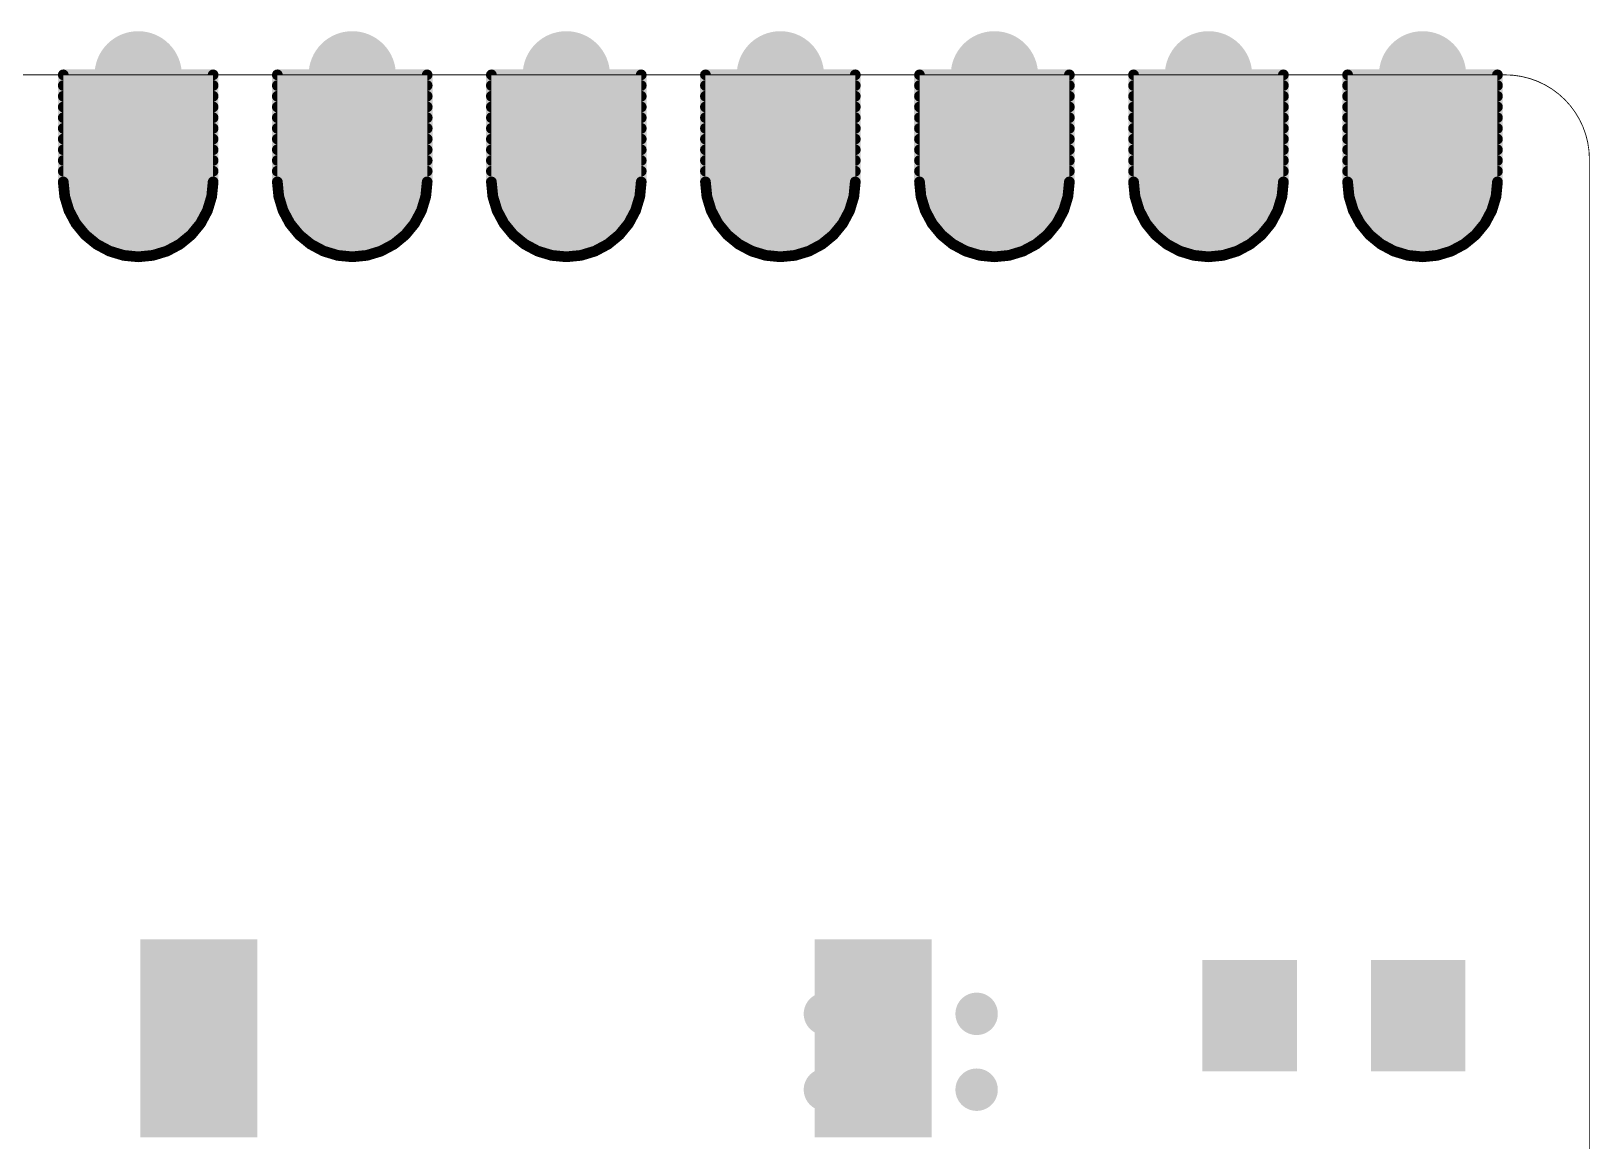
# Model space of a CAD drawing. Extents: x 0 to 35, y -0.5 to 23.4.
# Drawn here: x 16.51 to 35.01, y 10.21 to 23.38 of the extents above; entities that cross this region are included whole.
import ezdxf

# ---------------------------------------------------------------- set-up
doc = ezdxf.new("R2010")
doc.units = 0
for name, color, linetype in [('17', 110, 'CONTINUOUS'), ('20', 31, 'CONTINUOUS'), ('30', 253, 'CONTINUOUS'), ('32', 253, 'CONTINUOUS')]:
    doc.layers.add(name, color=color, linetype=linetype)

# ---------------------------------------------------------------- blocks, each defined once
blk = doc.blocks.new('ROUNDP')
at = {"const_width": 0.5}
blk.add_lwpolyline([(0, -0.25, 1), (0, 0.25, 1), (0, -0.25)], format="xyb", dxfattribs=at)
blk = doc.blocks.new('RECT')
blk.add_solid([(-0.5, -0.5), (0.5, -0.5), (-0.5, 0.5), (0.5, 0.5)])

msp = doc.modelspace()

# ---------------------------------------------------------------- linework, layer by layer
at = {"layer": '20', "const_width": 0.01}
for points in [[(1, 22.86), (34, 22.86)], [(35, 21.86), (35, 1)]]:
    msp.add_lwpolyline(points, dxfattribs=at)
at = {"layer": '20'}
for points, const_width in [([(35, 21.86, 0.4142), (34, 22.86)], 0.01), ([(34, 22.8625, 1), (34, 22.8575)], 0.005), ([(34, 22.8575, 1), (34, 22.8625)], 0.005), ([(35.0025, 21.86, 1), (34.9975, 21.86)], 0.005), ([(34.9975, 21.86, 1), (35.0025, 21.86)], 0.005)]:
    msp.add_lwpolyline(points, format="xyb", dxfattribs=dict(at, const_width=const_width))
at = {"layer": '30', "const_width": 0.127}
for points in [[(16.891, 22.86), (16.891, 21.59)], [(18.669, 22.86), (16.891, 22.86)], [(16.891, 22.733), (18.669, 22.733)], [(18.669, 21.59), (18.669, 22.86)], [(19.431, 22.86), (19.431, 21.59)], [(21.209, 22.86), (19.431, 22.86)], [(19.431, 22.733), (21.209, 22.733)], [(21.209, 21.59), (21.209, 22.86)], [(21.971, 22.86), (21.971, 21.59)], [(23.749, 22.86), (21.971, 22.86)], [(21.971, 22.733), (23.749, 22.733)], [(23.749, 21.59), (23.749, 22.86)], [(24.511, 22.86), (24.511, 21.59)], [(26.289, 22.86), (24.511, 22.86)], [(24.511, 22.733), (26.289, 22.733)], [(26.289, 21.59), (26.289, 22.86)], [(27.051, 22.86), (27.051, 21.59)], [(28.829, 22.86), (27.051, 22.86)], [(27.051, 22.733), (28.829, 22.733)], [(28.829, 21.59), (28.829, 22.86)], [(29.591, 22.86), (29.591, 21.59)], [(31.369, 22.86), (29.591, 22.86)], [(29.591, 22.733), (31.369, 22.733)], [(31.369, 21.59), (31.369, 22.86)], [(32.131, 22.86), (32.131, 21.59)], [(33.909, 22.86), (32.131, 22.86)], [(32.131, 22.733), (33.909, 22.733)], [(33.909, 21.59), (33.909, 22.86)], [(16.891, 22.606), (18.669, 22.606)], [(19.431, 22.606), (21.209, 22.606)], [(21.971, 22.606), (23.749, 22.606)], [(24.511, 22.606), (26.289, 22.606)], [(27.051, 22.606), (28.829, 22.606)], [(29.591, 22.606), (31.369, 22.606)], [(32.131, 22.606), (33.909, 22.606)], [(16.891, 22.479), (18.669, 22.479)], [(16.891, 22.352), (18.669, 22.352)], [(19.431, 22.479), (21.209, 22.479)], [(19.431, 22.352), (21.209, 22.352)], [(21.971, 22.479), (23.749, 22.479)], [(21.971, 22.352), (23.749, 22.352)], [(24.511, 22.479), (26.289, 22.479)], [(24.511, 22.352), (26.289, 22.352)], [(27.051, 22.479), (28.829, 22.479)], [(27.051, 22.352), (28.829, 22.352)], [(29.591, 22.479), (31.369, 22.479)], [(29.591, 22.352), (31.369, 22.352)], [(32.131, 22.479), (33.909, 22.479)], [(32.131, 22.352), (33.909, 22.352)], [(16.891, 22.225), (18.669, 22.225)], [(19.431, 22.225), (21.209, 22.225)], [(21.971, 22.225), (23.749, 22.225)], [(24.511, 22.225), (26.289, 22.225)], [(27.051, 22.225), (28.829, 22.225)], [(29.591, 22.225), (31.369, 22.225)], [(32.131, 22.225), (33.909, 22.225)], [(16.891, 22.098), (18.669, 22.098)], [(16.891, 21.971), (18.669, 21.971)], [(19.431, 22.098), (21.209, 22.098)], [(19.431, 21.971), (21.209, 21.971)], [(21.971, 22.098), (23.749, 22.098)], [(21.971, 21.971), (23.749, 21.971)], [(24.511, 22.098), (26.289, 22.098)], [(24.511, 21.971), (26.289, 21.971)], [(27.051, 22.098), (28.829, 22.098)], [(27.051, 21.971), (28.829, 21.971)], [(29.591, 22.098), (31.369, 22.098)], [(29.591, 21.971), (31.369, 21.971)], [(32.131, 22.098), (33.909, 22.098)], [(32.131, 21.971), (33.909, 21.971)], [(16.891, 21.844), (18.669, 21.844)], [(19.431, 21.844), (21.209, 21.844)], [(21.971, 21.844), (23.749, 21.844)], [(24.511, 21.844), (26.289, 21.844)], [(27.051, 21.844), (28.829, 21.844)], [(29.591, 21.844), (31.369, 21.844)], [(32.131, 21.844), (33.909, 21.844)], [(16.891, 21.717), (18.669, 21.717)], [(16.891, 21.59), (16.9081, 21.4166)], [(16.891, 21.59), (18.669, 21.59)], [(18.6519, 21.4166), (18.669, 21.59)], [(19.431, 21.717), (21.209, 21.717)], [(19.431, 21.59), (19.4481, 21.4166)], [(19.431, 21.59), (21.209, 21.59)], [(21.1919, 21.4166), (21.209, 21.59)], [(21.971, 21.717), (23.749, 21.717)], [(21.971, 21.59), (21.9881, 21.4166)], [(21.971, 21.59), (23.749, 21.59)], [(23.7319, 21.4166), (23.749, 21.59)], [(24.511, 21.717), (26.289, 21.717)], [(24.511, 21.59), (24.5281, 21.4166)], [(24.511, 21.59), (26.289, 21.59)], [(26.2719, 21.4166), (26.289, 21.59)], [(27.051, 21.717), (28.829, 21.717)], [(27.051, 21.59), (27.0681, 21.4166)], [(27.051, 21.59), (28.829, 21.59)], [(28.8119, 21.4166), (28.829, 21.59)], [(29.591, 21.717), (31.369, 21.717)], [(29.591, 21.59), (29.6081, 21.4166)], [(29.591, 21.59), (31.369, 21.59)], [(31.3519, 21.4166), (31.369, 21.59)], [(32.131, 21.717), (33.909, 21.717)], [(32.131, 21.59), (32.1481, 21.4166)], [(32.131, 21.59), (33.909, 21.59)], [(33.8919, 21.4166), (33.909, 21.59)], [(16.9035, 21.463), (18.6565, 21.463)], [(16.9081, 21.4166), (16.9587, 21.2498)], [(18.6013, 21.2498), (18.6519, 21.4166)], [(19.4435, 21.463), (21.1965, 21.463)], [(19.4481, 21.4166), (19.4987, 21.2498)], [(21.1413, 21.2498), (21.1919, 21.4166)], [(21.9835, 21.463), (23.7365, 21.463)], [(21.9881, 21.4166), (22.0387, 21.2498)], [(23.6813, 21.2498), (23.7319, 21.4166)], [(24.5235, 21.463), (26.2765, 21.463)], [(24.5281, 21.4166), (24.5787, 21.2498)], [(26.2213, 21.2498), (26.2719, 21.4166)], [(27.0635, 21.463), (28.8165, 21.463)], [(27.0681, 21.4166), (27.1187, 21.2498)], [(28.7613, 21.2498), (28.8119, 21.4166)], [(29.6035, 21.463), (31.3565, 21.463)], [(29.6081, 21.4166), (29.6587, 21.2498)], [(31.3013, 21.2498), (31.3519, 21.4166)], [(32.1435, 21.463), (33.8965, 21.463)], [(32.1481, 21.4166), (32.1987, 21.2498)], [(33.8413, 21.2498), (33.8919, 21.4166)], [(16.9325, 21.336), (18.6275, 21.336)], [(16.9587, 21.2498), (17.0408, 21.0961)], [(16.9805, 21.209), (18.5795, 21.209)], [(18.5192, 21.0961), (18.6013, 21.2498)], [(19.4725, 21.336), (21.1675, 21.336)], [(19.4987, 21.2498), (19.5808, 21.0961)], [(19.5205, 21.209), (21.1195, 21.209)], [(21.0592, 21.0961), (21.1413, 21.2498)], [(22.0125, 21.336), (23.7075, 21.336)], [(22.0387, 21.2498), (22.1208, 21.0961)], [(22.0605, 21.209), (23.6595, 21.209)], [(23.5992, 21.0961), (23.6813, 21.2498)], [(24.5525, 21.336), (26.2475, 21.336)], [(24.5787, 21.2498), (24.6608, 21.0961)], [(24.6005, 21.209), (26.1995, 21.209)], [(26.1392, 21.0961), (26.2213, 21.2498)], [(27.0925, 21.336), (28.7875, 21.336)], [(27.1187, 21.2498), (27.2008, 21.0961)], [(27.1405, 21.209), (28.7395, 21.209)], [(28.6792, 21.0961), (28.7613, 21.2498)], [(29.6325, 21.336), (31.3275, 21.336)], [(29.6587, 21.2498), (29.7408, 21.0961)], [(29.6805, 21.209), (31.2795, 21.209)], [(31.2192, 21.0961), (31.3013, 21.2498)], [(32.1725, 21.336), (33.8675, 21.336)], [(32.1987, 21.2498), (32.2808, 21.0961)], [(32.2205, 21.209), (33.8195, 21.209)], [(33.7592, 21.0961), (33.8413, 21.2498)], [(17.0408, 21.0961), (17.1514, 20.9614)], [(17.0524, 21.082), (18.5076, 21.082)], [(18.4086, 20.9614), (18.5192, 21.0961)], [(19.5808, 21.0961), (19.6914, 20.9614)], [(19.5924, 21.082), (21.0476, 21.082)], [(20.9486, 20.9614), (21.0592, 21.0961)], [(22.1208, 21.0961), (22.2314, 20.9614)], [(22.1324, 21.082), (23.5876, 21.082)], [(23.4886, 20.9614), (23.5992, 21.0961)], [(24.6608, 21.0961), (24.7714, 20.9614)], [(24.6724, 21.082), (26.1276, 21.082)], [(26.0286, 20.9614), (26.1392, 21.0961)], [(27.2008, 21.0961), (27.3114, 20.9614)], [(27.2124, 21.082), (28.6676, 21.082)], [(28.5686, 20.9614), (28.6792, 21.0961)], [(29.7408, 21.0961), (29.8514, 20.9614)], [(29.7524, 21.082), (31.2076, 21.082)], [(31.1086, 20.9614), (31.2192, 21.0961)], [(32.2808, 21.0961), (32.3914, 20.9614)], [(32.2924, 21.082), (33.7476, 21.082)], [(33.6486, 20.9614), (33.7592, 21.0961)], [(17.1514, 20.9614), (17.2861, 20.8508)], [(17.1592, 20.955), (18.4008, 20.955)], [(17.2861, 20.8508), (17.4398, 20.7687)], [(18.1202, 20.7687), (18.2739, 20.8508)], [(18.2739, 20.8508), (18.4086, 20.9614)], [(19.6914, 20.9614), (19.8261, 20.8508)], [(19.6992, 20.955), (20.9408, 20.955)], [(19.8261, 20.8508), (19.9798, 20.7687)], [(20.6602, 20.7687), (20.8139, 20.8508)], [(20.8139, 20.8508), (20.9486, 20.9614)], [(22.2314, 20.9614), (22.3661, 20.8508)], [(22.2392, 20.955), (23.4808, 20.955)], [(22.3661, 20.8508), (22.5198, 20.7687)], [(23.2002, 20.7687), (23.3539, 20.8508)], [(23.3539, 20.8508), (23.4886, 20.9614)], [(24.7714, 20.9614), (24.9061, 20.8508)], [(24.7792, 20.955), (26.0208, 20.955)], [(24.9061, 20.8508), (25.0598, 20.7687)], [(25.7402, 20.7687), (25.8939, 20.8508)], [(25.8939, 20.8508), (26.0286, 20.9614)], [(27.3114, 20.9614), (27.4461, 20.8508)], [(27.3192, 20.955), (28.5608, 20.955)], [(27.4461, 20.8508), (27.5998, 20.7687)], [(28.2802, 20.7687), (28.4339, 20.8508)], [(28.4339, 20.8508), (28.5686, 20.9614)], [(29.8514, 20.9614), (29.9861, 20.8508)], [(29.8592, 20.955), (31.1008, 20.955)], [(29.9861, 20.8508), (30.1398, 20.7687)], [(30.8202, 20.7687), (30.9739, 20.8508)], [(30.9739, 20.8508), (31.1086, 20.9614)], [(32.3914, 20.9614), (32.5261, 20.8508)], [(32.3992, 20.955), (33.6408, 20.955)], [(32.5261, 20.8508), (32.6798, 20.7687)], [(33.3602, 20.7687), (33.5139, 20.8508)], [(33.5139, 20.8508), (33.6486, 20.9614)], [(17.3288, 20.828), (18.2312, 20.828)], [(17.4398, 20.7687), (17.6066, 20.7181)], [(17.6066, 20.7181), (17.78, 20.701)], [(17.78, 20.701), (17.9534, 20.7181)], [(17.9534, 20.7181), (18.1202, 20.7687)], [(19.8688, 20.828), (20.7712, 20.828)], [(19.9798, 20.7687), (20.1466, 20.7181)], [(20.1466, 20.7181), (20.32, 20.701)], [(20.32, 20.701), (20.4934, 20.7181)], [(20.4934, 20.7181), (20.6602, 20.7687)], [(22.4088, 20.828), (23.3112, 20.828)], [(22.5198, 20.7687), (22.6866, 20.7181)], [(22.6866, 20.7181), (22.86, 20.701)], [(22.86, 20.701), (23.0334, 20.7181)], [(23.0334, 20.7181), (23.2002, 20.7687)], [(24.9488, 20.828), (25.8512, 20.828)], [(25.0598, 20.7687), (25.2266, 20.7181)], [(25.2266, 20.7181), (25.4, 20.701)], [(25.4, 20.701), (25.5734, 20.7181)], [(25.5734, 20.7181), (25.7402, 20.7687)], [(27.4888, 20.828), (28.3912, 20.828)], [(27.5998, 20.7687), (27.7666, 20.7181)], [(27.7666, 20.7181), (27.94, 20.701)], [(27.94, 20.701), (28.1134, 20.7181)], [(28.1134, 20.7181), (28.2802, 20.7687)], [(30.0288, 20.828), (30.9312, 20.828)], [(30.1398, 20.7687), (30.3066, 20.7181)], [(30.3066, 20.7181), (30.48, 20.701)], [(30.48, 20.701), (30.6534, 20.7181)], [(30.6534, 20.7181), (30.8202, 20.7687)], [(32.5688, 20.828), (33.4712, 20.828)], [(32.6798, 20.7687), (32.8466, 20.7181)], [(32.8466, 20.7181), (33.02, 20.701)], [(33.02, 20.701), (33.1934, 20.7181)], [(33.1934, 20.7181), (33.3602, 20.7687)]]:
    msp.add_lwpolyline(points, dxfattribs=at)
at = {"layer": '30', "const_width": 0.0635}
for points in [[(16.891, 22.8917, 1), (16.891, 22.8283)], [(16.891, 22.7647, 1), (16.891, 22.7013)], [(16.9228, 22.86, 1), (16.8593, 22.86)], [(18.7007, 22.86, 1), (18.6373, 22.86)], [(18.669, 22.8283, 1), (18.669, 22.8917)], [(18.669, 22.7013, 1), (18.669, 22.7647)], [(19.4627, 22.86, 1), (19.3993, 22.86)], [(19.431, 22.8917, 1), (19.431, 22.8283)], [(19.431, 22.7647, 1), (19.431, 22.7013)], [(21.2407, 22.86, 1), (21.1773, 22.86)], [(21.209, 22.8283, 1), (21.209, 22.8917)], [(21.209, 22.7013, 1), (21.209, 22.7647)], [(22.0027, 22.86, 1), (21.9393, 22.86)], [(21.971, 22.8917, 1), (21.971, 22.8283)], [(21.971, 22.7647, 1), (21.971, 22.7013)], [(23.7808, 22.86, 1), (23.7173, 22.86)], [(23.749, 22.8283, 1), (23.749, 22.8917)], [(23.749, 22.7013, 1), (23.749, 22.7647)], [(24.5428, 22.86, 1), (24.4793, 22.86)], [(24.511, 22.8917, 1), (24.511, 22.8283)], [(24.511, 22.7647, 1), (24.511, 22.7013)], [(26.3208, 22.86, 1), (26.2573, 22.86)], [(26.289, 22.8283, 1), (26.289, 22.8917)], [(26.289, 22.7013, 1), (26.289, 22.7647)], [(27.051, 22.8917, 1), (27.051, 22.8283)], [(27.051, 22.7647, 1), (27.051, 22.7013)], [(27.0828, 22.86, 1), (27.0193, 22.86)], [(28.8607, 22.86, 1), (28.7973, 22.86)], [(28.829, 22.8283, 1), (28.829, 22.8917)], [(28.829, 22.7013, 1), (28.829, 22.7647)], [(29.6227, 22.86, 1), (29.5593, 22.86)], [(29.591, 22.8917, 1), (29.591, 22.8283)], [(29.591, 22.7647, 1), (29.591, 22.7013)], [(31.4007, 22.86, 1), (31.3373, 22.86)], [(31.369, 22.8283, 1), (31.369, 22.8917)], [(31.369, 22.7013, 1), (31.369, 22.7647)], [(32.1628, 22.86, 1), (32.0992, 22.86)], [(32.131, 22.8917, 1), (32.131, 22.8283)], [(32.131, 22.7647, 1), (32.131, 22.7013)], [(33.9408, 22.86, 1), (33.8772, 22.86)], [(33.909, 22.8283, 1), (33.909, 22.8917)], [(33.909, 22.7013, 1), (33.909, 22.7647)], [(16.891, 22.6378, 1), (16.891, 22.5743)], [(18.669, 22.5743, 1), (18.669, 22.6378)], [(19.431, 22.6378, 1), (19.431, 22.5743)], [(21.209, 22.5743, 1), (21.209, 22.6378)], [(21.971, 22.6378, 1), (21.971, 22.5743)], [(23.749, 22.5743, 1), (23.749, 22.6378)], [(24.511, 22.6378, 1), (24.511, 22.5743)], [(26.289, 22.5743, 1), (26.289, 22.6378)], [(27.051, 22.6378, 1), (27.051, 22.5743)], [(28.829, 22.5743, 1), (28.829, 22.6378)], [(29.591, 22.6378, 1), (29.591, 22.5743)], [(31.369, 22.5743, 1), (31.369, 22.6378)], [(32.131, 22.6378, 1), (32.131, 22.5743)], [(33.909, 22.5743, 1), (33.909, 22.6378)], [(16.891, 22.5108, 1), (16.891, 22.4473)], [(16.891, 22.3837, 1), (16.891, 22.3203)], [(18.669, 22.4473, 1), (18.669, 22.5108)], [(18.669, 22.3203, 1), (18.669, 22.3837)], [(19.431, 22.5108, 1), (19.431, 22.4473)], [(19.431, 22.3837, 1), (19.431, 22.3203)], [(21.209, 22.4473, 1), (21.209, 22.5108)], [(21.209, 22.3203, 1), (21.209, 22.3837)], [(21.971, 22.5108, 1), (21.971, 22.4473)], [(21.971, 22.3837, 1), (21.971, 22.3203)], [(23.749, 22.4473, 1), (23.749, 22.5108)], [(23.749, 22.3203, 1), (23.749, 22.3837)], [(24.511, 22.5108, 1), (24.511, 22.4473)], [(24.511, 22.3837, 1), (24.511, 22.3203)], [(26.289, 22.4473, 1), (26.289, 22.5108)], [(26.289, 22.3203, 1), (26.289, 22.3837)], [(27.051, 22.5108, 1), (27.051, 22.4473)], [(27.051, 22.3837, 1), (27.051, 22.3203)], [(28.829, 22.4473, 1), (28.829, 22.5108)], [(28.829, 22.3203, 1), (28.829, 22.3837)], [(29.591, 22.5108, 1), (29.591, 22.4473)], [(29.591, 22.3837, 1), (29.591, 22.3203)], [(31.369, 22.4473, 1), (31.369, 22.5108)], [(31.369, 22.3203, 1), (31.369, 22.3837)], [(32.131, 22.5108, 1), (32.131, 22.4473)], [(32.131, 22.3837, 1), (32.131, 22.3203)], [(33.909, 22.4473, 1), (33.909, 22.5108)], [(33.909, 22.3203, 1), (33.909, 22.3837)], [(16.891, 22.2568, 1), (16.891, 22.1933)], [(18.669, 22.1933, 1), (18.669, 22.2568)], [(19.431, 22.2568, 1), (19.431, 22.1933)], [(21.209, 22.1933, 1), (21.209, 22.2568)], [(21.971, 22.2568, 1), (21.971, 22.1933)], [(23.749, 22.1933, 1), (23.749, 22.2568)], [(24.511, 22.2568, 1), (24.511, 22.1933)], [(26.289, 22.1933, 1), (26.289, 22.2568)], [(27.051, 22.2568, 1), (27.051, 22.1933)], [(28.829, 22.1933, 1), (28.829, 22.2568)], [(29.591, 22.2568, 1), (29.591, 22.1933)], [(31.369, 22.1933, 1), (31.369, 22.2568)], [(32.131, 22.2568, 1), (32.131, 22.1933)], [(33.909, 22.1933, 1), (33.909, 22.2568)], [(16.891, 22.1298, 1), (16.891, 22.0663)], [(16.891, 22.0027, 1), (16.891, 21.9393)], [(18.669, 22.0663, 1), (18.669, 22.1298)], [(18.669, 21.9393, 1), (18.669, 22.0027)], [(19.431, 22.1298, 1), (19.431, 22.0663)], [(19.431, 22.0027, 1), (19.431, 21.9393)], [(21.209, 22.0663, 1), (21.209, 22.1298)], [(21.209, 21.9393, 1), (21.209, 22.0027)], [(21.971, 22.1298, 1), (21.971, 22.0663)], [(21.971, 22.0027, 1), (21.971, 21.9393)], [(23.749, 22.0663, 1), (23.749, 22.1298)], [(23.749, 21.9393, 1), (23.749, 22.0027)], [(24.511, 22.1298, 1), (24.511, 22.0663)], [(24.511, 22.0027, 1), (24.511, 21.9393)], [(26.289, 22.0663, 1), (26.289, 22.1298)], [(26.289, 21.9393, 1), (26.289, 22.0027)], [(27.051, 22.1298, 1), (27.051, 22.0663)], [(27.051, 22.0027, 1), (27.051, 21.9393)], [(28.829, 22.0663, 1), (28.829, 22.1298)], [(28.829, 21.9393, 1), (28.829, 22.0027)], [(29.591, 22.1298, 1), (29.591, 22.0663)], [(29.591, 22.0027, 1), (29.591, 21.9393)], [(31.369, 22.0663, 1), (31.369, 22.1298)], [(31.369, 21.9393, 1), (31.369, 22.0027)], [(32.131, 22.1298, 1), (32.131, 22.0663)], [(32.131, 22.0027, 1), (32.131, 21.9393)], [(33.909, 22.0663, 1), (33.909, 22.1298)], [(33.909, 21.9393, 1), (33.909, 22.0027)], [(16.891, 21.8758, 1), (16.891, 21.8123)], [(18.669, 21.8123, 1), (18.669, 21.8758)], [(19.431, 21.8758, 1), (19.431, 21.8123)], [(21.209, 21.8123, 1), (21.209, 21.8758)], [(21.971, 21.8758, 1), (21.971, 21.8123)], [(23.749, 21.8123, 1), (23.749, 21.8758)], [(24.511, 21.8758, 1), (24.511, 21.8123)], [(26.289, 21.8123, 1), (26.289, 21.8758)], [(27.051, 21.8758, 1), (27.051, 21.8123)], [(28.829, 21.8123, 1), (28.829, 21.8758)], [(29.591, 21.8758, 1), (29.591, 21.8123)], [(31.369, 21.8123, 1), (31.369, 21.8758)], [(32.131, 21.8758, 1), (32.131, 21.8123)], [(33.909, 21.8123, 1), (33.909, 21.8758)], [(16.891, 21.7488, 1), (16.891, 21.6853)], [(16.9226, 21.5931, 1), (16.8594, 21.5869)], [(16.891, 21.6217, 1), (16.891, 21.5583)], [(18.7006, 21.5869, 1), (18.6374, 21.5931)], [(18.669, 21.6853, 1), (18.669, 21.7488)], [(18.669, 21.5583, 1), (18.669, 21.6217)], [(19.431, 21.7488, 1), (19.431, 21.6853)], [(19.4626, 21.5931, 1), (19.3994, 21.5869)], [(19.431, 21.6217, 1), (19.431, 21.5583)], [(21.2406, 21.5869, 1), (21.1774, 21.5931)], [(21.209, 21.6853, 1), (21.209, 21.7488)], [(21.209, 21.5583, 1), (21.209, 21.6217)], [(21.971, 21.7488, 1), (21.971, 21.6853)], [(22.0026, 21.5931, 1), (21.9394, 21.5869)], [(21.971, 21.6217, 1), (21.971, 21.5583)], [(23.7806, 21.5869, 1), (23.7174, 21.5931)], [(23.749, 21.6853, 1), (23.749, 21.7488)], [(23.749, 21.5583, 1), (23.749, 21.6217)], [(24.511, 21.7488, 1), (24.511, 21.6853)], [(24.5426, 21.5931, 1), (24.4794, 21.5869)], [(24.511, 21.6217, 1), (24.511, 21.5583)], [(26.3206, 21.5869, 1), (26.2574, 21.5931)], [(26.289, 21.6853, 1), (26.289, 21.7488)], [(26.289, 21.5583, 1), (26.289, 21.6217)], [(27.051, 21.7488, 1), (27.051, 21.6853)], [(27.0826, 21.5931, 1), (27.0194, 21.5869)], [(27.051, 21.6217, 1), (27.051, 21.5583)], [(28.8606, 21.5869, 1), (28.7974, 21.5931)], [(28.829, 21.6853, 1), (28.829, 21.7488)], [(28.829, 21.5583, 1), (28.829, 21.6217)], [(29.591, 21.7488, 1), (29.591, 21.6853)], [(29.6226, 21.5931, 1), (29.5594, 21.5869)], [(29.591, 21.6217, 1), (29.591, 21.5583)], [(31.4006, 21.5869, 1), (31.3374, 21.5931)], [(31.369, 21.6853, 1), (31.369, 21.7488)], [(31.369, 21.5583, 1), (31.369, 21.6217)], [(32.131, 21.7488, 1), (32.131, 21.6853)], [(32.1626, 21.5931, 1), (32.0994, 21.5869)], [(32.131, 21.6217, 1), (32.131, 21.5583)], [(33.9406, 21.5869, 1), (33.8774, 21.5931)], [(33.909, 21.6853, 1), (33.909, 21.7488)], [(33.909, 21.5583, 1), (33.909, 21.6217)], [(16.8593, 21.59, 1), (16.9228, 21.59)], [(16.9035, 21.4947, 1), (16.9035, 21.4313)], [(16.9385, 21.4258, 1), (16.8777, 21.4073)], [(18.6823, 21.4073, 1), (18.6215, 21.4258)], [(18.6373, 21.59, 1), (18.7007, 21.59)], [(18.6565, 21.4313, 1), (18.6565, 21.4947)], [(19.3993, 21.59, 1), (19.4627, 21.59)], [(19.4435, 21.4947, 1), (19.4435, 21.4313)], [(19.4785, 21.4258, 1), (19.4177, 21.4073)], [(21.2223, 21.4073, 1), (21.1615, 21.4258)], [(21.1773, 21.59, 1), (21.2407, 21.59)], [(21.1965, 21.4313, 1), (21.1965, 21.4947)], [(21.9393, 21.59, 1), (22.0027, 21.59)], [(21.9835, 21.4947, 1), (21.9835, 21.4313)], [(22.0185, 21.4258, 1), (21.9577, 21.4073)], [(23.7623, 21.4073, 1), (23.7015, 21.4258)], [(23.7173, 21.59, 1), (23.7808, 21.59)], [(23.7365, 21.4313, 1), (23.7365, 21.4947)], [(24.4793, 21.59, 1), (24.5428, 21.59)], [(24.5235, 21.4947, 1), (24.5235, 21.4313)], [(24.5585, 21.4258, 1), (24.4977, 21.4073)], [(26.3023, 21.4073, 1), (26.2415, 21.4258)], [(26.2573, 21.59, 1), (26.3208, 21.59)], [(26.2765, 21.4313, 1), (26.2765, 21.4947)], [(27.0193, 21.59, 1), (27.0828, 21.59)], [(27.0635, 21.4947, 1), (27.0635, 21.4313)], [(27.0985, 21.4258, 1), (27.0377, 21.4073)], [(28.8423, 21.4073, 1), (28.7815, 21.4258)], [(28.7973, 21.59, 1), (28.8607, 21.59)], [(28.8165, 21.4313, 1), (28.8165, 21.4947)], [(29.5593, 21.59, 1), (29.6227, 21.59)], [(29.6035, 21.4947, 1), (29.6035, 21.4313)], [(29.6385, 21.4258, 1), (29.5777, 21.4073)], [(31.3823, 21.4073, 1), (31.3215, 21.4258)], [(31.3373, 21.59, 1), (31.4007, 21.59)], [(31.3565, 21.4313, 1), (31.3565, 21.4947)], [(32.0992, 21.59, 1), (32.1628, 21.59)], [(32.1435, 21.4947, 1), (32.1435, 21.4313)], [(32.1785, 21.4258, 1), (32.1177, 21.4073)], [(33.9223, 21.4073, 1), (33.8615, 21.4258)], [(33.8772, 21.59, 1), (33.9408, 21.59)], [(33.8965, 21.4313, 1), (33.8965, 21.4947)], [(16.8765, 21.4135, 1), (16.9397, 21.4197)], [(16.9325, 21.3678, 1), (16.9325, 21.3043)], [(16.9867, 21.2648, 1), (16.9307, 21.2348)], [(16.9283, 21.2406, 1), (16.9891, 21.259)], [(16.9805, 21.2407, 1), (16.9805, 21.1773)], [(18.5709, 21.259, 1), (18.6317, 21.2406)], [(18.6293, 21.2348, 1), (18.5733, 21.2648)], [(18.5795, 21.1773, 1), (18.5795, 21.2407)], [(18.6203, 21.4197, 1), (18.6835, 21.4135)], [(18.6275, 21.3043, 1), (18.6275, 21.3678)], [(19.4165, 21.4135, 1), (19.4797, 21.4197)], [(19.4725, 21.3678, 1), (19.4725, 21.3043)], [(19.5267, 21.2648, 1), (19.4707, 21.2348)], [(19.4683, 21.2406, 1), (19.5291, 21.259)], [(19.5205, 21.2407, 1), (19.5205, 21.1773)], [(21.1109, 21.259, 1), (21.1717, 21.2406)], [(21.1693, 21.2348, 1), (21.1133, 21.2648)], [(21.1195, 21.1773, 1), (21.1195, 21.2407)], [(21.1603, 21.4197, 1), (21.2235, 21.4135)], [(21.1675, 21.3043, 1), (21.1675, 21.3678)], [(21.9565, 21.4135, 1), (22.0197, 21.4197)], [(22.0125, 21.3678, 1), (22.0125, 21.3043)], [(22.0667, 21.2648, 1), (22.0107, 21.2348)], [(22.0083, 21.2406, 1), (22.0691, 21.259)], [(22.0605, 21.2407, 1), (22.0605, 21.1773)], [(23.6509, 21.259, 1), (23.7117, 21.2406)], [(23.7093, 21.2348, 1), (23.6533, 21.2648)], [(23.6595, 21.1773, 1), (23.6595, 21.2407)], [(23.7003, 21.4197, 1), (23.7635, 21.4135)], [(23.7075, 21.3043, 1), (23.7075, 21.3678)], [(24.4965, 21.4135, 1), (24.5597, 21.4197)], [(24.5525, 21.3678, 1), (24.5525, 21.3043)], [(24.6067, 21.2648, 1), (24.5507, 21.2348)], [(24.5483, 21.2406, 1), (24.6091, 21.259)], [(24.6005, 21.2407, 1), (24.6005, 21.1773)], [(26.1909, 21.259, 1), (26.2517, 21.2406)], [(26.2493, 21.2348, 1), (26.1933, 21.2648)], [(26.1995, 21.1773, 1), (26.1995, 21.2407)], [(26.2403, 21.4197, 1), (26.3035, 21.4135)], [(26.2475, 21.3043, 1), (26.2475, 21.3678)], [(27.0365, 21.4135, 1), (27.0997, 21.4197)], [(27.0925, 21.3678, 1), (27.0925, 21.3043)], [(27.1467, 21.2648, 1), (27.0907, 21.2348)], [(27.0883, 21.2406, 1), (27.1491, 21.259)], [(27.1405, 21.2407, 1), (27.1405, 21.1773)], [(28.7309, 21.259, 1), (28.7917, 21.2406)], [(28.7893, 21.2348, 1), (28.7333, 21.2648)], [(28.7395, 21.1773, 1), (28.7395, 21.2407)], [(28.7803, 21.4197, 1), (28.8435, 21.4135)], [(28.7875, 21.3043, 1), (28.7875, 21.3678)], [(29.5765, 21.4135, 1), (29.6397, 21.4197)], [(29.6325, 21.3678, 1), (29.6325, 21.3043)], [(29.6867, 21.2648, 1), (29.6307, 21.2348)], [(29.6283, 21.2406, 1), (29.6891, 21.259)], [(29.6805, 21.2407, 1), (29.6805, 21.1773)], [(31.2709, 21.259, 1), (31.3317, 21.2406)], [(31.3293, 21.2348, 1), (31.2733, 21.2648)], [(31.2795, 21.1773, 1), (31.2795, 21.2407)], [(31.3203, 21.4197, 1), (31.3835, 21.4135)], [(31.3275, 21.3043, 1), (31.3275, 21.3678)], [(32.1165, 21.4135, 1), (32.1797, 21.4197)], [(32.1725, 21.3678, 1), (32.1725, 21.3043)], [(32.2267, 21.2648, 1), (32.1707, 21.2348)], [(32.1683, 21.2406, 1), (32.2291, 21.259)], [(32.2205, 21.2407, 1), (32.2205, 21.1773)], [(33.8109, 21.259, 1), (33.8717, 21.2406)], [(33.8693, 21.2348, 1), (33.8133, 21.2648)], [(33.8195, 21.1773, 1), (33.8195, 21.2407)], [(33.8603, 21.4197, 1), (33.9235, 21.4135)], [(33.8675, 21.3043, 1), (33.8675, 21.3678)], [(17.0654, 21.1162, 1), (17.0163, 21.076)], [(17.0128, 21.0811, 1), (17.0688, 21.1111)], [(17.0524, 21.1137, 1), (17.0524, 21.0503)], [(18.4912, 21.1111, 1), (18.5472, 21.0811)], [(18.5437, 21.076, 1), (18.4946, 21.1162)], [(18.5076, 21.0503, 1), (18.5076, 21.1137)], [(19.6054, 21.1162, 1), (19.5563, 21.076)], [(19.5528, 21.0811, 1), (19.6088, 21.1111)], [(19.5924, 21.1137, 1), (19.5924, 21.0503)], [(21.0312, 21.1111, 1), (21.0872, 21.0811)], [(21.0837, 21.076, 1), (21.0346, 21.1162)], [(21.0476, 21.0503, 1), (21.0476, 21.1137)], [(22.1454, 21.1162, 1), (22.0963, 21.076)], [(22.0928, 21.0811, 1), (22.1488, 21.1111)], [(22.1324, 21.1137, 1), (22.1324, 21.0503)], [(23.5712, 21.1111, 1), (23.6272, 21.0811)], [(23.6237, 21.076, 1), (23.5746, 21.1162)], [(23.5876, 21.0503, 1), (23.5876, 21.1137)], [(24.6854, 21.1162, 1), (24.6363, 21.076)], [(24.6328, 21.0811, 1), (24.6888, 21.1111)], [(24.6724, 21.1137, 1), (24.6724, 21.0503)], [(26.1112, 21.1111, 1), (26.1672, 21.0811)], [(26.1637, 21.076, 1), (26.1146, 21.1162)], [(26.1276, 21.0503, 1), (26.1276, 21.1137)], [(27.2254, 21.1162, 1), (27.1763, 21.076)], [(27.1728, 21.0811, 1), (27.2288, 21.1111)], [(27.2124, 21.1137, 1), (27.2124, 21.0503)], [(28.6512, 21.1111, 1), (28.7072, 21.0811)], [(28.7037, 21.076, 1), (28.6546, 21.1162)], [(28.6676, 21.0503, 1), (28.6676, 21.1137)], [(29.7654, 21.1162, 1), (29.7163, 21.076)], [(29.7128, 21.0811, 1), (29.7688, 21.1111)], [(29.7524, 21.1137, 1), (29.7524, 21.0503)], [(31.1912, 21.1111, 1), (31.2472, 21.0811)], [(31.2437, 21.076, 1), (31.1946, 21.1162)], [(31.2076, 21.0503, 1), (31.2076, 21.1137)], [(32.3054, 21.1162, 1), (32.2563, 21.076)], [(32.2528, 21.0811, 1), (32.3088, 21.1111)], [(32.2924, 21.1137, 1), (32.2924, 21.0503)], [(33.7312, 21.1111, 1), (33.7872, 21.0811)], [(33.7837, 21.076, 1), (33.7346, 21.1162)], [(33.7476, 21.0503, 1), (33.7476, 21.1137)], [(17.1715, 20.9859, 1), (17.1312, 20.9368)], [(17.1268, 20.9412, 1), (17.1759, 20.9815)], [(17.1592, 20.9868, 1), (17.1592, 20.9233)], [(17.3011, 20.8788, 1), (17.2711, 20.8228)], [(17.266, 20.8263, 1), (17.3062, 20.8754)], [(18.2538, 20.8754, 1), (18.294, 20.8263)], [(18.2889, 20.8228, 1), (18.2589, 20.8788)], [(18.3841, 20.9815, 1), (18.4332, 20.9412)], [(18.4288, 20.9368, 1), (18.3885, 20.9859)], [(18.4008, 20.9233, 1), (18.4008, 20.9868)], [(19.7115, 20.9859, 1), (19.6712, 20.9368)], [(19.6668, 20.9412, 1), (19.7159, 20.9815)], [(19.6992, 20.9868, 1), (19.6992, 20.9233)], [(19.8411, 20.8788, 1), (19.8111, 20.8228)], [(19.806, 20.8263, 1), (19.8462, 20.8754)], [(20.7938, 20.8754, 1), (20.834, 20.8263)], [(20.8289, 20.8228, 1), (20.7989, 20.8788)], [(20.9241, 20.9815, 1), (20.9732, 20.9412)], [(20.9688, 20.9368, 1), (20.9285, 20.9859)], [(20.9408, 20.9233, 1), (20.9408, 20.9868)], [(22.2515, 20.9859, 1), (22.2112, 20.9368)], [(22.2068, 20.9412, 1), (22.2559, 20.9815)], [(22.2392, 20.9868, 1), (22.2392, 20.9233)], [(22.3811, 20.8788, 1), (22.3511, 20.8228)], [(22.346, 20.8263, 1), (22.3862, 20.8754)], [(23.3338, 20.8754, 1), (23.374, 20.8263)], [(23.3689, 20.8228, 1), (23.3389, 20.8788)], [(23.4641, 20.9815, 1), (23.5132, 20.9412)], [(23.5088, 20.9368, 1), (23.4685, 20.9859)], [(23.4808, 20.9233, 1), (23.4808, 20.9868)], [(24.7915, 20.9859, 1), (24.7512, 20.9368)], [(24.7468, 20.9412, 1), (24.7959, 20.9815)], [(24.7792, 20.9868, 1), (24.7792, 20.9233)], [(24.9211, 20.8788, 1), (24.8911, 20.8228)], [(24.886, 20.8263, 1), (24.9262, 20.8754)], [(25.8738, 20.8754, 1), (25.914, 20.8263)], [(25.9089, 20.8228, 1), (25.8789, 20.8788)], [(26.0041, 20.9815, 1), (26.0532, 20.9412)], [(26.0488, 20.9368, 1), (26.0085, 20.9859)], [(26.0208, 20.9233, 1), (26.0208, 20.9868)], [(27.3315, 20.9859, 1), (27.2912, 20.9368)], [(27.2868, 20.9412, 1), (27.3359, 20.9815)], [(27.3192, 20.9868, 1), (27.3192, 20.9233)], [(27.4611, 20.8788, 1), (27.4311, 20.8228)], [(27.426, 20.8263, 1), (27.4662, 20.8754)], [(28.4138, 20.8754, 1), (28.454, 20.8263)], [(28.4489, 20.8228, 1), (28.4189, 20.8788)], [(28.5441, 20.9815, 1), (28.5932, 20.9412)], [(28.5888, 20.9368, 1), (28.5485, 20.9859)], [(28.5608, 20.9233, 1), (28.5608, 20.9868)], [(29.8715, 20.9859, 1), (29.8312, 20.9368)], [(29.8268, 20.9412, 1), (29.8759, 20.9815)], [(29.8592, 20.9868, 1), (29.8592, 20.9233)], [(30.0011, 20.8788, 1), (29.9711, 20.8228)], [(29.966, 20.8263, 1), (30.0062, 20.8754)], [(30.9538, 20.8754, 1), (30.994, 20.8263)], [(30.9889, 20.8228, 1), (30.9589, 20.8788)], [(31.0841, 20.9815, 1), (31.1332, 20.9412)], [(31.1288, 20.9368, 1), (31.0885, 20.9859)], [(31.1008, 20.9233, 1), (31.1008, 20.9868)], [(32.4115, 20.9859, 1), (32.3712, 20.9368)], [(32.3668, 20.9412, 1), (32.4159, 20.9815)], [(32.3992, 20.9868, 1), (32.3992, 20.9233)], [(32.5411, 20.8788, 1), (32.5111, 20.8228)], [(32.506, 20.8263, 1), (32.5462, 20.8754)], [(33.4938, 20.8754, 1), (33.534, 20.8263)], [(33.5289, 20.8228, 1), (33.4989, 20.8788)], [(33.6241, 20.9815, 1), (33.6732, 20.9412)], [(33.6688, 20.9368, 1), (33.6285, 20.9859)], [(33.6408, 20.9233, 1), (33.6408, 20.9868)], [(17.3288, 20.8597, 1), (17.3288, 20.7963)], [(17.449, 20.7991, 1), (17.4306, 20.7383)], [(17.4248, 20.7407, 1), (17.4548, 20.7967)], [(17.6097, 20.7497, 1), (17.6035, 20.6865)], [(17.5973, 20.6877, 1), (17.6158, 20.7485)], [(17.7769, 20.7326, 1), (17.7831, 20.6694)], [(17.7769, 20.6694, 1), (17.7831, 20.7326)], [(17.9442, 20.7485, 1), (17.9627, 20.6877)], [(17.9565, 20.6865, 1), (17.9503, 20.7497)], [(18.1052, 20.7967, 1), (18.1352, 20.7407)], [(18.1294, 20.7383, 1), (18.111, 20.7991)], [(18.2312, 20.7963, 1), (18.2312, 20.8597)], [(19.8688, 20.8597, 1), (19.8688, 20.7963)], [(19.989, 20.7991, 1), (19.9706, 20.7383)], [(19.9648, 20.7407, 1), (19.9948, 20.7967)], [(20.1497, 20.7497, 1), (20.1435, 20.6865)], [(20.1373, 20.6877, 1), (20.1558, 20.7485)], [(20.3169, 20.7326, 1), (20.3231, 20.6694)], [(20.3169, 20.6694, 1), (20.3231, 20.7326)], [(20.4842, 20.7485, 1), (20.5027, 20.6877)], [(20.4965, 20.6865, 1), (20.4903, 20.7497)], [(20.6452, 20.7967, 1), (20.6752, 20.7407)], [(20.6694, 20.7383, 1), (20.651, 20.7991)], [(20.7712, 20.7963, 1), (20.7712, 20.8597)], [(22.4088, 20.8597, 1), (22.4088, 20.7963)], [(22.529, 20.7991, 1), (22.5106, 20.7383)], [(22.5048, 20.7407, 1), (22.5348, 20.7967)], [(22.6897, 20.7497, 1), (22.6835, 20.6865)], [(22.6773, 20.6877, 1), (22.6958, 20.7485)], [(22.8569, 20.7326, 1), (22.8631, 20.6694)], [(22.8569, 20.6694, 1), (22.8631, 20.7326)], [(23.0242, 20.7485, 1), (23.0427, 20.6877)], [(23.0365, 20.6865, 1), (23.0303, 20.7497)], [(23.1852, 20.7967, 1), (23.2152, 20.7407)], [(23.2094, 20.7383, 1), (23.191, 20.7991)], [(23.3112, 20.7963, 1), (23.3112, 20.8597)], [(24.9488, 20.8597, 1), (24.9488, 20.7963)], [(25.069, 20.7991, 1), (25.0506, 20.7383)], [(25.0448, 20.7407, 1), (25.0748, 20.7967)], [(25.2297, 20.7497, 1), (25.2235, 20.6865)], [(25.2173, 20.6877, 1), (25.2358, 20.7485)], [(25.3969, 20.7326, 1), (25.4031, 20.6694)], [(25.3969, 20.6694, 1), (25.4031, 20.7326)], [(25.5642, 20.7485, 1), (25.5827, 20.6877)], [(25.5765, 20.6865, 1), (25.5703, 20.7497)], [(25.7252, 20.7967, 1), (25.7552, 20.7407)], [(25.7494, 20.7383, 1), (25.731, 20.7991)], [(25.8512, 20.7963, 1), (25.8512, 20.8597)], [(27.4888, 20.8597, 1), (27.4888, 20.7963)], [(27.609, 20.7991, 1), (27.5906, 20.7383)], [(27.5848, 20.7407, 1), (27.6148, 20.7967)], [(27.7697, 20.7497, 1), (27.7635, 20.6865)], [(27.7573, 20.6877, 1), (27.7758, 20.7485)], [(27.9369, 20.7326, 1), (27.9431, 20.6694)], [(27.9369, 20.6694, 1), (27.9431, 20.7326)], [(28.1042, 20.7485, 1), (28.1227, 20.6877)], [(28.1165, 20.6865, 1), (28.1103, 20.7497)], [(28.2652, 20.7967, 1), (28.2952, 20.7407)], [(28.2894, 20.7383, 1), (28.271, 20.7991)], [(28.3912, 20.7963, 1), (28.3912, 20.8597)], [(30.0288, 20.8597, 1), (30.0288, 20.7963)], [(30.149, 20.7991, 1), (30.1306, 20.7383)], [(30.1248, 20.7407, 1), (30.1548, 20.7967)], [(30.3097, 20.7497, 1), (30.3035, 20.6865)], [(30.2973, 20.6877, 1), (30.3158, 20.7485)], [(30.4769, 20.7326, 1), (30.4831, 20.6694)], [(30.4769, 20.6694, 1), (30.4831, 20.7326)], [(30.6442, 20.7485, 1), (30.6627, 20.6877)], [(30.6565, 20.6865, 1), (30.6503, 20.7497)], [(30.8052, 20.7967, 1), (30.8352, 20.7407)], [(30.8294, 20.7383, 1), (30.811, 20.7991)], [(30.9312, 20.7963, 1), (30.9312, 20.8597)], [(32.5688, 20.8597, 1), (32.5688, 20.7963)], [(32.689, 20.7991, 1), (32.6706, 20.7383)], [(32.6648, 20.7407, 1), (32.6948, 20.7967)], [(32.8497, 20.7497, 1), (32.8435, 20.6865)], [(32.8373, 20.6877, 1), (32.8558, 20.7485)], [(33.0169, 20.7326, 1), (33.0231, 20.6694)], [(33.0169, 20.6694, 1), (33.0231, 20.7326)], [(33.1842, 20.7485, 1), (33.2027, 20.6877)], [(33.1965, 20.6865, 1), (33.1903, 20.7497)], [(33.3452, 20.7967, 1), (33.3752, 20.7407)], [(33.3694, 20.7383, 1), (33.351, 20.7991)], [(33.4712, 20.7963, 1), (33.4712, 20.8597)]]:
    msp.add_lwpolyline(points, format="xyb", dxfattribs=at)

# ---------------------------------------------------------------- block references
at = {"layer": '17'}
for p, xscale, yscale, rotation in [((17.78, 22.86), 1.016, 1.016, 90), ((17.78, 22.86), 1.016, 1.016, 90), ((20.32, 22.86), 1.016, 1.016, 90), ((20.32, 22.86), 1.016, 1.016, 90), ((22.86, 22.86), 1.016, 1.016, 90), ((22.86, 22.86), 1.016, 1.016, 90), ((25.4, 22.86), 1.016, 1.016, 90), ((25.4, 22.86), 1.016, 1.016, 90), ((27.94, 22.86), 1.016, 1.016, 90), ((27.94, 22.86), 1.016, 1.016, 90), ((30.48, 22.86), 1.016, 1.016, 90), ((30.48, 22.86), 1.016, 1.016, 90), ((33.02, 22.86), 1.016, 1.016, 90), ((33.02, 22.86), 1.016, 1.016, 90), ((17.78, 21.59), 1.778, 1.778, 90), ((17.78, 21.59), 1.778, 1.778, 90), ((20.32, 21.59), 1.778, 1.778, 90), ((20.32, 21.59), 1.778, 1.778, 90), ((22.86, 21.59), 1.778, 1.778, 90), ((22.86, 21.59), 1.778, 1.778, 90), ((25.4, 21.59), 1.778, 1.778, 90), ((25.4, 21.59), 1.778, 1.778, 90), ((27.94, 21.59), 1.778, 1.778, 90), ((27.94, 21.59), 1.778, 1.778, 90), ((30.48, 21.59), 1.778, 1.778, 90), ((30.48, 21.59), 1.778, 1.778, 90), ((33.02, 21.59), 1.778, 1.778, 90), ((33.02, 21.59), 1.778, 1.778, 90), ((25.9288, 11.7197), 0.5032, 0.5032, 180), ((25.9288, 11.7197), 0.5032, 0.5032, 180), ((26.8288, 11.7197), 0.5032, 0.5032, 180), ((26.8288, 11.7197), 0.5032, 0.5032, 180), ((27.7288, 11.7197), 0.5032, 0.5032, 180), ((27.7288, 11.7197), 0.5032, 0.5032, 180), ((25.9288, 10.8197), 0.5032, 0.5032, 180), ((25.9288, 10.8197), 0.5032, 0.5032, 180), ((26.8288, 10.8197), 0.5032, 0.5032, 180), ((26.8288, 10.8197), 0.5032, 0.5032, 180), ((27.7288, 10.8197), 0.5032, 0.5032, 180), ((27.7288, 10.8197), 0.5032, 0.5032, 180)]:
    msp.add_blockref('ROUNDP', p, dxfattribs=dict(at, xscale=xscale, yscale=yscale, rotation=rotation))
at = {"layer": '30'}
for name, p, xscale, yscale, rotation in [('ROUNDP', (17.78, 22.86), 1.036, 1.036, 90), ('ROUNDP', (20.32, 22.86), 1.036, 1.036, 90), ('ROUNDP', (22.86, 22.86), 1.036, 1.036, 90), ('ROUNDP', (25.4, 22.86), 1.036, 1.036, 90), ('ROUNDP', (27.94, 22.86), 1.036, 1.036, 90), ('ROUNDP', (30.48, 22.86), 1.036, 1.036, 90), ('ROUNDP', (33.02, 22.86), 1.036, 1.036, 90), ('ROUNDP', (17.78, 21.59), 1.798, 1.798, 90), ('ROUNDP', (20.32, 21.59), 1.798, 1.798, 90), ('ROUNDP', (22.86, 21.59), 1.798, 1.798, 90), ('ROUNDP', (25.4, 21.59), 1.798, 1.798, 90), ('ROUNDP', (27.94, 21.59), 1.798, 1.798, 90), ('ROUNDP', (30.48, 21.59), 1.798, 1.798, 90), ('ROUNDP', (33.02, 21.59), 1.798, 1.798, 90), ('RECT', (18.5, 11.43), 1.39, 2.35, 180), ('RECT', (26.5, 11.43), 1.39, 2.35, 180), ('RECT', (30.9687, 11.6977), 1.32, 1.12, 270), ('RECT', (32.9687, 11.6977), 1.32, 1.12, 270)]:
    msp.add_blockref(name, p, dxfattribs=dict(at, xscale=xscale, yscale=yscale, rotation=rotation))
at = {"layer": '32'}
for p, xscale, yscale, rotation in [((18.5, 11.43), 1.37, 2.33, 180), ((26.5, 11.43), 1.37, 2.33, 180), ((30.9687, 11.6977), 1.3, 1.1, 270), ((32.9687, 11.6977), 1.3, 1.1, 270)]:
    msp.add_blockref('RECT', p, dxfattribs=dict(at, xscale=xscale, yscale=yscale, rotation=rotation))

doc.saveas('drawing.dxf')
